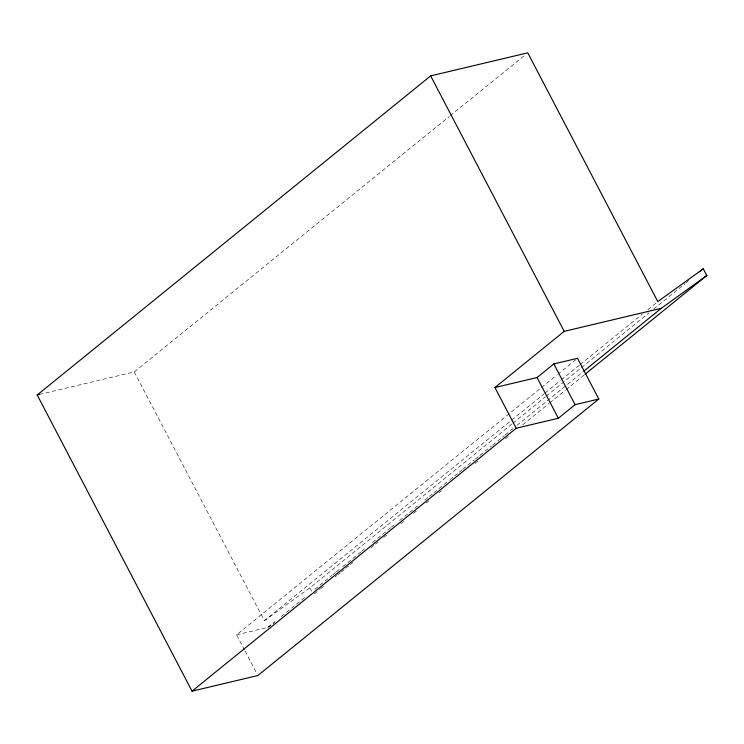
<?xml version="1.0" encoding="UTF-8"?>
<svg xmlns="http://www.w3.org/2000/svg" width="744" height="744" viewBox="0 0 744 744"><rect width="100%" height="100%" fill="white"/><g stroke="black" fill="none" stroke-linecap="round" stroke-linejoin="round"><path stroke-width="0.56" stroke-dasharray="3.72 2.79" d="M39.46 394.459L134.292 371.935L449.237 116.51M450.139 115.776L525.041 55.028M244.553 650.089L236.573 634.818L540.535 388.294M541.437 387.568L556.772 375.134M557.674 374.399L575.716 359.771M134.292 371.935L264.343 620.691L510.7 420.89M511.602 420.155L544.096 393.809M544.999 393.074L560.334 380.63M561.236 379.905L579.288 365.267M580.19 364.532L642.453 314.033M647.875 309.644L656.896 302.324M264.343 620.691L309.839 587.909L511.984 423.968M512.886 423.234L545.371 396.887M546.273 396.152L580.571 368.345M581.473 367.61L649.149 312.722M653.66 309.058L685.252 283.445M686.154 282.711L688.86 280.516M236.573 634.818L267.84 627.387L275.066 621.538M281.381 616.413L305.747 596.651M314.768 589.332L331.917 575.428M332.819 574.694L335.525 572.499M336.428 571.764L339.134 569.569M342.742 566.649L360.793 552.011M361.696 551.276L364.402 549.081M372.521 542.497L390.572 527.859M391.474 527.124L394.181 524.929M399.593 520.54L419.449 504.432M424.861 500.042L428.479 497.113M429.381 496.388L432.989 493.458M433.892 492.723L449.227 480.28M450.129 479.555L453.747 476.625M454.649 475.89L458.258 472.961M459.16 472.235L461.866 470.041M462.768 469.306L474.495 459.792M475.397 459.057L479.015 456.128M479.917 455.402L491.644 445.889M492.547 445.154L504.283 435.64M505.185 434.905L513.304 428.321M516.913 425.391L582.794 371.963M314.247 593.879L319.66 589.49M320.562 588.755L324.17 585.826M334.995 577.046L336.8 575.577M337.711 574.852L340.417 572.657M341.319 571.922L344.928 568.993M345.83 568.258L349.438 565.338M350.34 564.603L353.047 562.408M371.098 547.77L374.706 544.841M375.608 544.106L378.315 541.911M383.727 537.521L387.336 534.592M400.877 523.618L403.583 521.423M413.506 513.369L416.222 511.175M426.145 503.121L428.851 500.926M438.774 492.881L441.49 490.677M474.877 463.605L478.485 460.676M505.557 438.718L508.264 436.523M522.707 424.815L548.877 403.592M549.779 402.857L565.115 390.414M566.017 389.679L584.068 375.041M267.84 627.387L274.341 622.709M309.839 587.909L312.843 593.647M245.092 651.102L256.792 673.497"/><path stroke-width="1.12" d="M598.808 399.026L575.103 404.652L558.344 418.249L516.224 428.246L494.937 387.531L537.056 377.524L553.815 363.937L577.521 358.31L598.808 399.026L257.861 675.533L192.036 691.167L37.2 394.99L430.655 75.888L527.756 52.833L657.798 301.59L703.294 268.807L706.8 275.512L584.97 374.316M494.937 387.531L564.212 331.35L661.304 308.295L706.8 275.512M699.686 271.737L703.294 268.807M583.696 371.228L661.304 308.295M192.036 691.167L516.224 428.246M37.2 394.99L39.46 394.459M430.655 75.888L564.212 331.35M553.815 363.937L575.103 404.652M537.056 377.524L558.344 418.249"/></g></svg>
